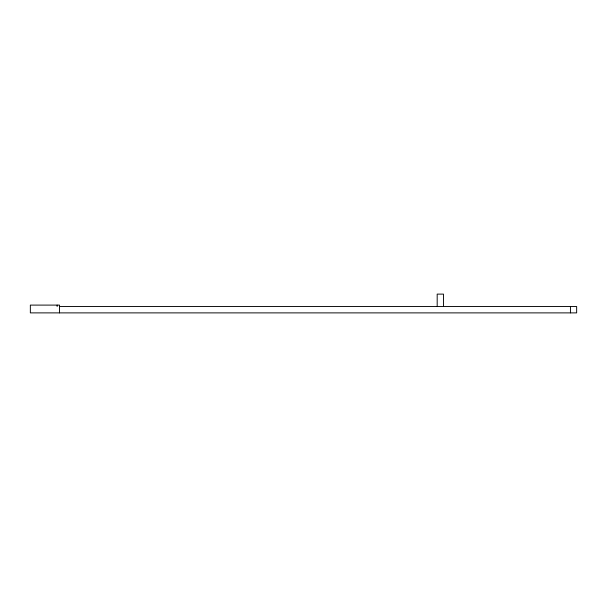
<?xml version="1.0" encoding="UTF-8"?>
<svg xmlns="http://www.w3.org/2000/svg" width="607" height="607" viewBox="0 0 607 607"><rect width="100%" height="100%" fill="white"/><g stroke="black" fill="none" stroke-linecap="round" stroke-linejoin="round"><path stroke-width="0.91" d="M59.524 306.52L576.65 306.52L576.65 312.886L30.35 312.886L30.35 305.101L59.524 305.101L59.524 312.886M570.443 306.52L570.443 312.886M443.482 306.52L443.482 294.114L437.184 294.114L437.184 306.52M57.134 305.101L57.134 306.52"/></g></svg>
